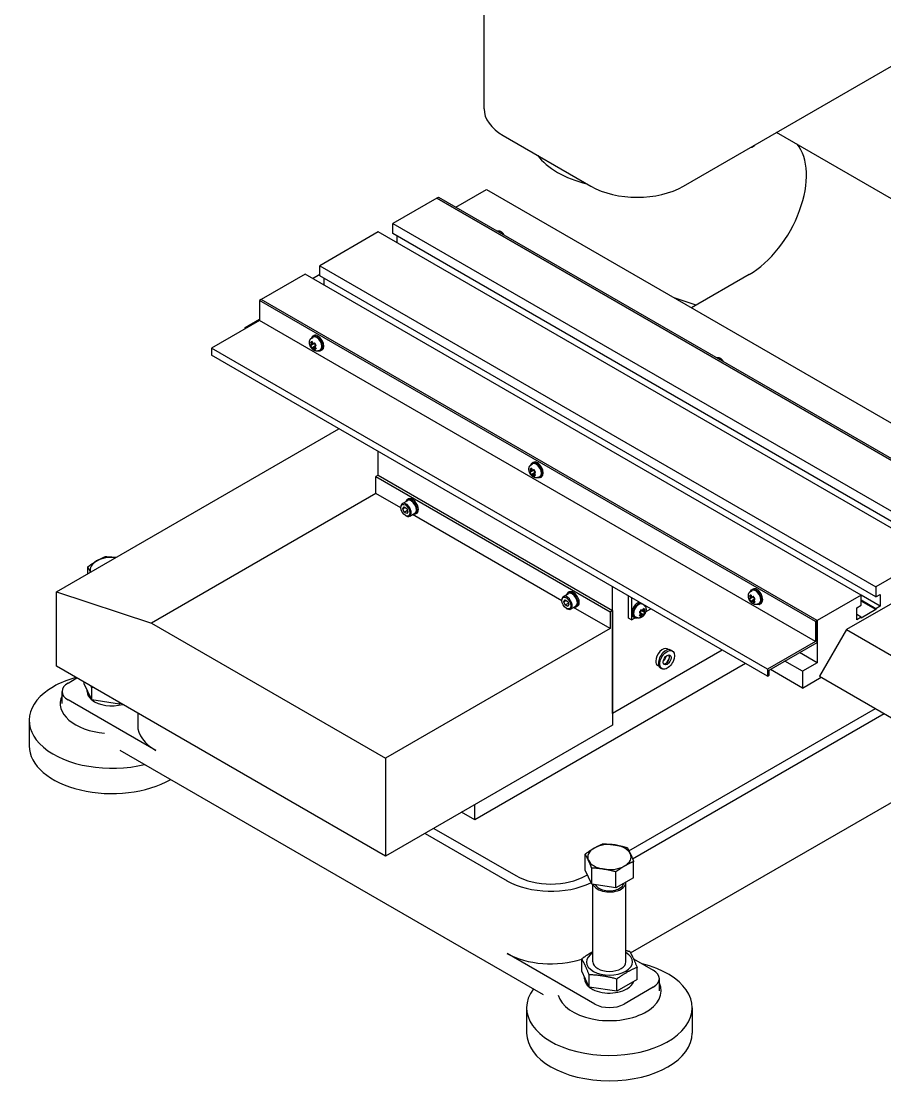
# Model space of a CAD drawing. Header units: millimetres. Extents: x 946 to 5662, y 744 to 2656.
# Drawn here: x 2097 to 2514, y 1773 to 2285 of the extents above; entities that cross this region are included whole.
import ezdxf

# ---------------------------------------------------------------- set-up
doc = ezdxf.new("R2010")
doc.units = ezdxf.units.MM
doc.header["$LTSCALE"] = 0.3
for name, color, linetype in [('Bed', 5, 'Continuous'), ('Head', 6, 'Continuous'), ('Suddle', 22, 'Continuous'), ('Table', 163, 'Continuous')]:
    doc.layers.add(name, color=color, linetype=linetype)

msp = doc.modelspace()

# ---------------------------------------------------------------- linework, layer by layer
at = {"layer": 'Bed'}
for p, q in [((2574.07, 2166.2), (2461.98, 2230.92)), ((2450.58, 2224.09), (2450.87, 2224.25)), ((2448.72, 2162.22), (2420.92, 2146.17)), ((2129.09, 2017.65), (2129.09, 2020.97)), ((2446.98, 1974.2), (2316.16, 1898.67)), ((2119.59, 1964.81), (2123.83, 1967.26)), ((2127.41, 1964.43), (2127.41, 1965.19)), ((2131, 1956.7), (2127.41, 1964.43)), ((2128.8, 1960.73), (2128.8, 1961.45)), ((2131, 1956.7), (2131, 1962.63)), ((2116.66, 1954.89), (2116.66, 1960.73)), ((2162.01, 1932.15), (2119.59, 1956.64)), ((2144.39, 1954.63), (2131, 1956.7)), ((2144.39, 1954.63), (2144.39, 1955.39)), ((2145.04, 1955.01), (2144.39, 1954.63)), ((2390.66, 1883.71), (2509.79, 1952.49)), ((2100.8, 1946.73), (2100.8, 1934.48)), ((2153.23, 1950.29), (2153.23, 1944.4)), ((2392.42, 1879.83), (2514.03, 1950.04)), ((2144.58, 1932.42), (2349.15, 1814.31)), ((2391.45, 1834.36), (2552.92, 1927.59)), ((2316.16, 1898.67), (2316.16, 1906.02)), ((2316.16, 1898.67), (2309.8, 1902.35)), ((2292.12, 1892.14), (2331.72, 1869.28)), ((2296.36, 1894.59), (2335.96, 1871.73)), ((2369.5, 1874.36), (2369.5, 1882.17)), ((2372.64, 1867.59), (2369.5, 1874.36)), ((2372.64, 1867.59), (2372.64, 1875.4)), ((2392.93, 1870.73), (2392.93, 1878.54)), ((2369.9, 1871.73), (2370.55, 1872.1)), ((2384.35, 1865.78), (2384.35, 1873.59)), ((2392.93, 1870.73), (2384.35, 1865.78)), ((2384.35, 1865.78), (2372.64, 1867.59)), ((2373.22, 1830.09), (2373.22, 1867.51)), ((2389.22, 1830.09), (2389.22, 1868.46)), ((2374.14, 1809.67), (2331.72, 1834.17)), ((2367.83, 1825.63), (2367.83, 1831.55)), ((2392.89, 1831.51), (2402.43, 1826)), ((2371.42, 1817.9), (2367.83, 1825.63)), ((2371.42, 1817.9), (2371.42, 1823.83)), ((2394.6, 1821.48), (2394.6, 1827.42)), ((2369.22, 1821.92), (2369.22, 1822.64)), ((2384.8, 1815.83), (2384.8, 1821.77)), ((2394.6, 1821.48), (2384.8, 1815.83)), ((2405.36, 1816.09), (2405.36, 1821.92)), ((2384.8, 1815.83), (2371.42, 1817.9)), ((2402.43, 1817.84), (2388.29, 1809.67)), ((2341.22, 1807.92), (2341.22, 1795.68)), ((2421.22, 1807.92), (2421.22, 1795.68))]:
    msp.add_line(p, q, dxfattribs=at)
for centre, major_axis, start_param, end_param in [((2448.72, 2194.24), (19.6, 33.96), 3.926991, 6.079135), ((2448.39, 2225.35), (3.1, 0), 5.054218, 5.497787), ((2448.39, 2225.68), (3.5, 0), 5.080732, 5.914842), ((2140.8, 2019.51), (10.5, 0), 2.356194, 3.318745), ((2140.8, 2019.51), (10.5, 0), 1.393644, 2.356194), ((2140.8, 1946.73), (40, 0), 2.021384, 2.356194), ((2140.8, 1946.73), (40, 0), 2.356194, 5.11726), ((2126.66, 1960.73), (10, 0), 2.356194, 3.926991), ((2140.8, 1954.89), (25, 0), 2.878866, 4.570492), ((2140.8, 1960.73), (12, 0), 3.141593, 3.75449), ((2140.8, 1960.73), (12, 0), 3.762293, 5.15795), ((2183.23, 1944.4), (30, 0), 3.141593, 3.926991), ((2140.8, 1934.48), (40, 0), 3.141593, 5.501377), ((2381.22, 1880.71), (10.5, 0), 2.356194, 3.403392), ((2381.22, 1880.71), (10.5, 0), 1.308997, 2.356194), ((2381.22, 1880.71), (10.5, 0), 0.261799, 1.308997), ((2381.22, 1880.71), (10.5, 0), 5.497787, 6.544985), ((2381.22, 1880.71), (10.5, 0), 3.403392, 4.45059), ((2381.22, 1880.71), (10.5, 0), 4.45059, 5.497787), ((2352.93, 1881.53), (30, 0), 3.926991, 5.41478), ((2352.93, 1881.53), (24, 0), 3.926991, 5.497787), ((2381.22, 1868.46), (8, 0), 3.356363, 5.497787), ((2381.22, 1868.46), (7, 0), 3.431648, 5.497787), ((2381.22, 1868.46), (7, 0), 5.497787, 6.164733), ((2381.22, 1868.46), (8, 0), 5.497787, 6.310543), ((2352.93, 1846.42), (30, 0), 3.926991, 5.232143), ((2381.25, 1830.07), (11.11, 0), 2.379159, 7.054358), ((2381.22, 1807.92), (40, 0), 2.736722, 7.448785), ((2381.22, 1830.09), (8, 0), 3.141593, 6.283185), ((2395.36, 1821.92), (10, 0), 5.497787, 7.068583), ((2381.22, 1816.09), (25, 0), 3.28349, 6.545912), ((2381.22, 1821.92), (12, 0), 3.141593, 3.75449), ((2381.22, 1821.92), (12, 0), 5.497787, 6.083473), ((2381.22, 1821.92), (12, 0), 3.762293, 5.497787), ((2381.22, 1813.76), (10, 0), 3.926991, 5.497787), ((2381.22, 1795.68), (40, 0), 3.141593, 6.283185)]:
    msp.add_ellipse(centre, major_axis=major_axis, ratio=0.57735, start_param=start_param, end_param=end_param, dxfattribs=at)
for points, weights in [([(2129.09, 2020.97), (2131.38, 2022.65), (2133.37, 2023.8)], [1.0525599143, 1.0648829546, 1]), ([(2133.37, 2023.8), (2135.36, 2024.95), (2137.66, 2025.92)], [1, 1.0648829546, 1.0525599143]), ([(2137.66, 2025.92), (2140.34, 2025.81), (2142.67, 2025.49)], [1.0525599143, 1.06306452011, 1.01746758293]), ([(2130.43, 2018.43), (2129.81, 2019.73), (2129.09, 2020.97)], [1.01746758293, 1.06306452011, 1.0525599143]), ([(2131, 1962.63), (2130.88, 1962.95), (2130.76, 1963.26)], [1.16010290455, 1.17091849222, 1.18041098539]), ([(2131.91, 1962.59), (2131.46, 1962.61), (2131, 1962.63)], [1.18096777141, 1.17134010387, 1.16039809651]), ([(2369.5, 1882.17), (2371.8, 1883.85), (2373.79, 1885)], [1.0525599143, 1.0648829546, 1]), ([(2373.79, 1885), (2375.78, 1886.14), (2378.08, 1887.12)], [1, 1.0648829546, 1.0525599143]), ([(2378.08, 1887.12), (2381.22, 1886.99), (2383.93, 1886.56)], [1.0525599143, 1.0648829546, 1]), ([(2383.93, 1886.56), (2386.65, 1886.14), (2389.79, 1885.3)], [1, 1.0648829546, 1.0525599143]), ([(2389.79, 1885.3), (2390.63, 1883.85), (2391.36, 1882.28)], [1.0525599143, 1.0648829546, 1]), ([(2371.07, 1879.14), (2370.34, 1880.71), (2369.5, 1882.17)], [1, 1.0648829546, 1.0525599143]), ([(2391.36, 1882.28), (2392.09, 1880.71), (2392.93, 1878.54)], [1, 1.0648829546, 1.0525599143]), ([(2372.64, 1875.4), (2371.8, 1877.57), (2371.07, 1879.14)], [1.0525599143, 1.0648829546, 1]), ([(2378.5, 1874.85), (2375.78, 1875.27), (2372.64, 1875.4)], [1, 1.0648829546, 1.0525599143]), ([(2384.35, 1873.59), (2381.22, 1874.43), (2378.5, 1874.85)], [1.0525599143, 1.0648829546, 1]), ([(2388.64, 1876.42), (2386.65, 1875.27), (2384.35, 1873.59)], [1, 1.0648829546, 1.0525599143]), ([(2392.93, 1878.54), (2390.63, 1877.57), (2388.64, 1876.42)], [1.0525599143, 1.0648829546, 1]), ([(2367.83, 1831.55), (2370.71, 1833.66), (2373.22, 1835.06)], [1.15811434839, 1.25651181896, 1.24602491668]), ([(2389.22, 1835.6), (2390.09, 1835.39), (2391.01, 1835.14)], [1.19828566222, 1.18187508335, 1.16010290455]), ([(2391.01, 1835.14), (2392.81, 1832.04), (2394.6, 1827.42)], [1.16039809651, 1.341650574, 1.1622566852]), ([(2371.42, 1823.83), (2369.63, 1828.44), (2367.83, 1831.55)], [1.16010290455, 1.33784304892, 1.15825961172]), ([(2384.8, 1821.77), (2378.12, 1823.56), (2371.42, 1823.83)], [1.1622566852, 1.341650574, 1.16039809651]), ([(2394.6, 1827.42), (2389.7, 1825.36), (2384.8, 1821.77)], [1.16240664476, 1.34357074923, 1.16240664476])]:
    msp.add_rational_spline(points, weights, degree=2, dxfattribs=at)
at = {"layer": 'Head'}
for p, q in [((2320.62, 2242.34), (2320.62, 2389.31)), ((2416.99, 2204.94), (2556.29, 2285.36)), ((2329.88, 2229.43), (2372.31, 2204.94))]:
    msp.add_line(p, q, dxfattribs=at)
for centre, major_axis, start_param, end_param in [((2352.22, 2242.34), (31.6, 0), 3.141593, 3.926991), ((2387.58, 2229.76), (44.5, 0), 3.539454, 3.926991), ((2387.58, 2229.76), (44.5, 0), 3.926991, 4.314528), ((2394.65, 2217.84), (31.6, 0), 3.926991, 5.497787)]:
    msp.add_ellipse(centre, major_axis=major_axis, ratio=0.57735, start_param=start_param, end_param=end_param, dxfattribs=at)
at = {"layer": 'Suddle'}
for p, q in [((2423.21, 2147.5), (2412.58, 2150.99)), ((2113.93, 2008.9), (2250.4, 2087.69)), ((2269.49, 2065.24), (2269.49, 2076.67)), ((2269.49, 2065.24), (2268.36, 2064.58)), ((2268.36, 2056.42), (2268.36, 2064.58)), ((2268.36, 2064.58), (2381.5, 1999.26)), ((2269.49, 2065.24), (2382.63, 1999.92)), ((2268.36, 2056.42), (2159.89, 1993.79)), ((2280.46, 2049.44), (2268.36, 2056.42)), ((2284.04, 2053.76), (2283.47, 2053.43)), ((2280.45, 2049.6), (2280.45, 2049.93)), ((2281.18, 2051.53), (2283.72, 2053)), ((2281.42, 2049.04), (2282.03, 2049.91)), ((2281.42, 2049.04), (2282.48, 2049.66)), ((2282.03, 2047.46), (2281.42, 2049.04)), ((2282.03, 2049.91), (2283.26, 2049.21)), ((2282.03, 2047.46), (2283.59, 2048.36)), ((2283.26, 2049.21), (2283.87, 2047.63)), ((2283.26, 2046.76), (2282.03, 2047.46)), ((2282.64, 2045.8), (2282.93, 2045.64)), ((2283.87, 2047.63), (2283.26, 2046.76)), ((2284.68, 2045.47), (2287.22, 2046.94)), ((2358.24, 2004.53), (2286, 2046.23)), ((2288.04, 2046.83), (2287.47, 2046.5)), ((2113.93, 1972.97), (2113.93, 2008.9)), ((2113.93, 2008.9), (2159.89, 1993.79)), ((2358.96, 2006.62), (2361.5, 2008.09)), ((2361.82, 2008.85), (2361.25, 2008.53)), ((2382.63, 1950.11), (2382.63, 2011.35)), ((2358.23, 2004.69), (2358.23, 2005.02)), ((2359.2, 2004.14), (2359.81, 2005.01)), ((2359.2, 2004.14), (2360.26, 2004.75)), ((2359.81, 2002.56), (2359.2, 2004.14)), ((2359.81, 2005.01), (2361.04, 2004.3)), ((2359.81, 2002.56), (2361.37, 2003.45)), ((2361.04, 2001.85), (2359.81, 2002.56)), ((2361.04, 2004.3), (2361.65, 2002.72)), ((2361.65, 2002.72), (2361.04, 2001.85)), ((2390.41, 1996.24), (2390.41, 2006.86)), ((2391.96, 2005.96), (2391.96, 1998.61)), ((2397.8, 2002.55), (2397.11, 2002.95)), ((2360.43, 2000.9), (2360.71, 2000.73)), ((2362.46, 2000.56), (2365, 2002.03)), ((2381.5, 1991.1), (2363.78, 2001.33)), ((2365.82, 2001.92), (2365.25, 2001.6)), ((2382.63, 1999.92), (2381.5, 1999.26)), ((2381.5, 1999.26), (2381.5, 1991.1)), ((2382.63, 1999.92), (2382.63, 1944.4)), ((2391.96, 1998.61), (2391.96, 1995.35)), ((2396.05, 1998.65), (2395.71, 1998.88)), ((2396.8, 1997.52), (2396.07, 1998.03)), ((2397.12, 1997.8), (2396.11, 1998.51)), ((2396.8, 1999.96), (2396.43, 2000.13)), ((2397.4, 1997.86), (2396.43, 1998.54)), ((2398.07, 1999.45), (2396.95, 1999.97)), ((2398.16, 1999.18), (2397.09, 1999.68)), ((2398.16, 1999.86), (2397.35, 2000.24)), ((2398.72, 1999.25), (2401.16, 2000.65)), ((2159.89, 1993.79), (2273.03, 1928.47)), ((2391.96, 1995.35), (2390.41, 1996.24)), ((2391.96, 1995.35), (2393.66, 1996.33)), ((2392.79, 1996.78), (2393.36, 1996.45)), ((2394.3, 1996.49), (2393.61, 1996.89)), ((2381.5, 1991.1), (2273.03, 1928.47)), ((2435.66, 1980.73), (2382.63, 1950.11)), ((2409.74, 1980.96), (2409.16, 1981.29)), ((2411.62, 1980.33), (2410.91, 1980.74)), ((2273.03, 1881.12), (2113.93, 1972.97)), ((2405.14, 1972.99), (2404.56, 1973.33)), ((2406.62, 1971.67), (2405.91, 1972.08)), ((2382.63, 1944.4), (2273.03, 1881.12)), ((2273.03, 1928.47), (2273.03, 1881.12))]:
    msp.add_line(p, q, dxfattribs=at)
for centre, major_axis, ratio, start_param, end_param in [((2285.47, 2049.97), (-2, 3.46), 0.57735, 3.926991, 6.788546), ((2285.47, 2049.97), (-1.75, 3.03), 0.57735, 3.141593, 6.283185), ((2286.04, 2050.3), (-2, 3.46), 0.57735, 3.926991, 6.283185), ((2282.93, 2048.5), (-1.75, 3.03), 0.57735, 2.356194, 7.068583), ((2282.64, 2048.34), (-1.55, 2.68), 0.57735, 0.785398, 7.068583), ((2286.04, 2050.3), (-2, 3.46), 0.57735, 3.141593, 3.926991), ((2285.47, 2049.97), (-2, 3.46), 0.57735, 2.636232, 3.926991), ((2363.25, 2005.06), (-2, 3.46), 0.57735, 3.926991, 6.788546), ((2363.25, 2005.06), (-1.75, 3.03), 0.57735, 3.141593, 6.283185), ((2363.82, 2005.39), (-2, 3.46), 0.57735, 3.926991, 6.283185), ((2360.71, 2003.59), (-1.75, 3.03), 0.57735, 2.356194, 7.068583), ((2360.43, 2003.43), (-1.55, 2.68), 0.57735, 0.785398, 7.068583), ((2363.25, 2005.06), (-2, 3.46), 0.57735, 2.636232, 3.926991), ((2363.82, 2005.39), (-2, 3.46), 0.57735, 3.141593, 3.926991), ((2394.79, 2000.24), (2, 3.46), 0.57735, 0.486695, 2.356194), ((2395.36, 1999.92), (2, 3.46), 0.57735, 0.486695, 2.356194), ((2395.36, 1999.92), (1.75, 3.03), 0.57735, 0, 3.141593), ((2395.36, 1999.92), (2, 3.46), 0.57735, 5.762427, 5.79649), ((2394.79, 2000.24), (2, 3.46), 0.57735, 2.356194, 3.141593), ((2395.36, 1999.92), (2, 3.46), 0.57735, 2.356194, 3.662351), ((2397.03, 1998.95), (1.02, 1.78), 0.57735, 1.200395, 1.941198), ((2390.76, 2002.42), (-7.47, 5.02), 0.029449, 2.313871, 2.377072), ((2390.76, 2002.57), (4.32, 7.9), 0.772673, 4.480484, 4.543685), ((2397.03, 1998.95), (1.02, 1.78), 0.57735, 2.771191, 3.511994), ((2395.75, 1999.69), (0.573, 0.992), 0.57735, 4.018364, 5.406414), ((2390.53, 2002.27), (-5.84, 6.83), 0.287981, 3.879616, 3.929379), ((2390.53, 2002.5), (-0.79, 8.96), 0.682912, 4.121231, 4.170994), ((2390.89, 2002.65), (-8.08, 3.96), 0.029449, 3.906113, 3.969315), ((2390.89, 2002.49), (4.72, 7.66), 0.855892, 4.523268, 4.586469), ((2390.9, 2002.92), (-8.84, 1.65), 0.287981, 2.353806, 2.40357), ((2390.9, 2002.29), (8.61, 2.58), 0.791623, 5.209086, 5.25885), ((2390.7, 2002.81), (8.15, 3.8), 0.682912, 5.253784, 5.303547), ((2390.7, 2002.17), (-8.47, 3.02), 0.396692, 2.560709, 2.610473), ((2390.76, 2002.58), (4.68, 7.69), 0.772673, 4.881093, 4.944294), ((2390.76, 2002.42), (-7.56, 4.89), 0.053769, 2.677503, 2.740705), ((2397.03, 1998.95), (1.02, 1.78), 0.57735, 5.912784, 6.653587), ((2397.03, 1998.95), (1.02, 1.78), 0.57735, 4.341987, 5.082791), ((2391.08, 2002.59), (-2.07, 8.75), 0.791623, 4.165928, 4.215692), ((2391.08, 2002.82), (-6.85, 5.82), 0.396692, 3.672713, 3.722476), ((2390.89, 2002.5), (4.27, 7.92), 0.855892, 4.838309, 4.90151), ((2390.89, 2002.65), (-8.01, 4.1), 0.053769, 3.542481, 3.605682), ((2406.86, 1977.31), (2.3, 3.98), 0.57735, 0, 2.356194), ((2408.41, 1976.41), (2.5, 4.33), 0.57735, 0, 2.356194), ((2409.12, 1976), (2.5, 4.33), 0.57735, 2.356194490192517, 8.639379797372102), ((2409.12, 1976), (1.33, 2.29), 0.57735, 2.356194490192512, 8.639379797372099), ((2406.86, 1977.31), (1.28, 2.21), 0.57735, 4.186383, 5.238395), ((2408.41, 1976.41), (1.28, 2.21), 0.57735, 3.34826, 6.076518), ((2408.41, 1976.41), (1.32, 2.29), 0.57735, 3.411698, 6.01308), ((2406.86, 1977.31), (2.3, 3.98), 0.57735, 2.356194, 3.141593), ((2408.41, 1976.41), (2.5, 4.33), 0.57735, 2.356194, 3.141593)]:
    msp.add_ellipse(centre, major_axis=major_axis, ratio=ratio, start_param=start_param, end_param=end_param, dxfattribs=at)
msp.add_open_spline([(2397.8, 2002.55), (2397.88, 2002.5), (2397.95, 2002.45), (2398.03, 2002.4), (2398.1, 2002.34), (2398.16, 2002.28), (2398.23, 2002.22), (2398.29, 2002.15), (2398.35, 2002.09), (2398.41, 2002.01), (2398.46, 2001.94), (2398.52, 2001.86), (2398.56, 2001.78), (2398.61, 2001.7), (2398.65, 2001.62), (2398.69, 2001.54), (2398.72, 2001.45), (2398.76, 2001.35), (2398.79, 2001.25), (2398.82, 2001.14), (2398.84, 2001.04), (2398.86, 2000.94), (2398.88, 2000.83), (2398.89, 2000.73), (2398.9, 2000.63), (2398.9, 2000.51), (2398.91, 2000.39), (2398.9, 2000.28), (2398.9, 2000.16), (2398.89, 2000.04), (2398.87, 1999.93), (2398.85, 1999.82), (2398.83, 1999.7), (2398.81, 1999.59), (2398.78, 1999.47), (2398.75, 1999.34), (2398.71, 1999.22), (2398.67, 1999.1), (2398.63, 1998.99), (2398.59, 1998.87), (2398.54, 1998.75), (2398.48, 1998.64), (2398.43, 1998.52), (2398.37, 1998.41), (2398.31, 1998.3), (2398.25, 1998.19), (2398.19, 1998.08), (2398.12, 1997.98), (2398.05, 1997.88), (2397.98, 1997.77), (2397.9, 1997.67), (2397.82, 1997.58), (2397.74, 1997.48), (2397.66, 1997.39), (2397.58, 1997.3), (2397.49, 1997.21), (2397.4, 1997.12), (2397.31, 1997.04), (2397.21, 1996.96), (2397.12, 1996.88), (2397.02, 1996.8), (2396.92, 1996.73), (2396.81, 1996.66), (2396.71, 1996.6), (2396.6, 1996.54), (2396.49, 1996.48), (2396.37, 1996.43), (2396.25, 1996.38), (2396.13, 1996.34), (2396.01, 1996.3), (2395.91, 1996.28), (2395.8, 1996.25), (2395.7, 1996.24), (2395.59, 1996.22), (2395.48, 1996.21), (2395.36, 1996.21), (2395.25, 1996.21), (2395.14, 1996.22), (2395.02, 1996.24), (2394.93, 1996.25), (2394.84, 1996.27), (2394.74, 1996.3), (2394.65, 1996.33), (2394.56, 1996.36), (2394.47, 1996.4), (2394.39, 1996.44), (2394.3, 1996.49)], degree=1, knots=[5.497787, 5.497787, 5.523712, 5.549636, 5.575561, 5.601485, 5.627409, 5.653334, 5.679258, 5.705183, 5.733376, 5.76157, 5.789763, 5.817957, 5.846151, 5.874344, 5.902538, 5.930731, 5.96587, 6.001009, 6.036148, 6.071288, 6.106427, 6.141566, 6.176705, 6.211844, 6.251691, 6.291538, 6.331385, 6.371232, 6.411079, 6.450926, 6.490773, 6.53062, 6.570467, 6.613481, 6.656494, 6.699508, 6.742522, 6.785536, 6.82855, 6.871563, 6.914577, 6.957591, 7.000022, 7.042454, 7.084885, 7.127317, 7.169748, 7.212179, 7.254611, 7.297042, 7.339474, 7.382146, 7.424818, 7.46749, 7.510162, 7.552835, 7.595507, 7.638179, 7.680851, 7.723523, 7.766137, 7.808751, 7.851365, 7.893979, 7.936593, 7.979207, 8.021821, 8.064435, 8.107049, 8.141649, 8.176249, 8.210849, 8.245449, 8.280049, 8.314649, 8.349249, 8.383849, 8.418449, 8.446065, 8.473682, 8.501298, 8.528914, 8.556531, 8.584147, 8.611763, 8.63938, 8.63938], dxfattribs=at)
for points, weights in [([(2396.43, 1998.54), (2396.17, 1998.63), (2395.98, 1998.69)], [1.14183992072, 1.11251768793, 1.0662002695]), ([(2396, 1997.89), (2396.19, 1997.54), (2396.44, 1997.08)], [1.09300907987, 1.11590575455, 1.11769305857]), ([(2397.61, 1997.76), (2396.9, 1998.23), (2396.43, 1998.54)], [1.11769305857, 1.11510954333, 1.06841974369]), ([(2396.73, 1999.99), (2396.88, 1999.86), (2397.09, 1999.68)], [1.0662002695, 1.11251768793, 1.14183992072]), ([(2397.09, 1999.68), (2397.59, 1999.43), (2398.36, 1999.04)], [1.06841974369, 1.11510954333, 1.11769305857]), ([(2398.36, 2000.39), (2397.83, 2000.39), (2397.43, 2000.38)], [1.11769305857, 1.11590575455, 1.09300907986])]:
    msp.add_rational_spline(points, weights, degree=2, dxfattribs=at)
at = {"layer": 'Table'}
for p, q in [((2306.97, 2194.82), (2321.82, 2203.39)), ((2321.82, 2203.39), (2590.52, 2048.25)), ((2297.78, 2199.14), (2276.56, 2186.9)), ((2297.78, 2199.14), (2298.63, 2199.63)), ((2566.48, 2044.01), (2297.78, 2199.14)), ((2297.78, 2199.14), (2566.48, 2044.01)), ((2298.63, 2199.63), (2567.33, 2044.5)), ((2276.56, 2182), (2276.56, 2186.9)), ((2276.56, 2186.9), (2545.26, 2031.76)), ((2269.49, 2182.81), (2241.21, 2166.48)), ((2538.19, 2027.68), (2269.49, 2182.81)), ((2545.26, 2026.86), (2276.56, 2182)), ((2278.68, 2177.51), (2278.68, 2180.77)), ((2241.21, 2161.58), (2241.21, 2166.48)), ((2241.21, 2166.48), (2509.91, 2011.35)), ((2234.14, 2162.4), (2212.92, 2150.15)), ((2502.84, 2007.27), (2234.14, 2162.4)), ((2237.67, 2160.36), (2241.21, 2162.4)), ((2509.91, 2006.45), (2241.21, 2161.58)), ((2243.33, 2157.09), (2243.33, 2160.36)), ((2212.92, 2150.15), (2212.08, 2149.66)), ((2212.08, 2149.66), (2212.08, 2140.03)), ((2480.78, 1994.53), (2212.08, 2149.66)), ((2481.62, 1995.02), (2212.92, 2150.15)), ((2481.62, 1995.02), (2212.92, 2150.15)), ((2205.15, 2136.68), (2212.08, 2140.68)), ((2212.08, 2140.03), (2188.88, 2126.64)), ((2205.15, 2136.03), (2205.15, 2136.68)), ((2480.78, 1984.89), (2212.08, 2140.03)), ((2237.35, 2131.56), (2238.04, 2131.96)), ((2237.79, 2132.39), (2238.36, 2132.71)), ((2457.58, 1971.5), (2188.88, 2126.64)), ((2188.88, 2126.64), (2188.88, 2123.21)), ((2237, 2128.87), (2237.8, 2129.25)), ((2237, 2128.18), (2238.06, 2128.69)), ((2237.08, 2128.45), (2238.2, 2128.98)), ((2237.75, 2126.87), (2238.72, 2127.54)), ((2238.03, 2126.81), (2239.04, 2127.51)), ((2238.35, 2128.96), (2238.72, 2129.14)), ((2238.35, 2126.53), (2239.08, 2127.04)), ((2239.11, 2127.65), (2239.44, 2127.89)), ((2240.85, 2125.49), (2241.54, 2125.89)), ((2241.79, 2125.46), (2242.36, 2125.79)), ((2457.58, 1968.07), (2188.88, 2123.21)), ((2343.42, 2070.32), (2344.11, 2070.72)), ((2343.86, 2071.15), (2344.43, 2071.48)), ((2343.06, 2067.63), (2343.87, 2068.01)), ((2343.06, 2066.95), (2344.13, 2067.45)), ((2343.14, 2067.21), (2344.26, 2067.74)), ((2343.82, 2065.63), (2344.79, 2066.31)), ((2344.09, 2065.57), (2345.11, 2066.28)), ((2344.41, 2067.73), (2344.79, 2067.9)), ((2344.41, 2065.29), (2345.15, 2065.8)), ((2345.17, 2066.41), (2345.51, 2066.65)), ((2346.92, 2064.26), (2347.61, 2064.66)), ((2347.86, 2064.22), (2348.43, 2064.55)), ((2552.34, 2023.27), (2495.77, 1990.61)), ((2538.19, 2027.68), (2509.91, 2011.35)), ((2449.48, 2009.08), (2450.18, 2009.48)), ((2449.93, 2009.91), (2450.49, 2010.24)), ((2509.91, 2011.35), (2509.91, 2006.45)), ((2509.91, 2006.45), (2512.03, 2007.67)), ((2512.03, 2007.67), (2512.03, 2001.96)), ((2449.13, 2006.4), (2449.93, 2006.78)), ((2449.13, 2005.71), (2450.19, 2006.21)), ((2449.21, 2005.98), (2450.33, 2006.5)), ((2449.89, 2004.4), (2450.86, 2005.07)), ((2450.16, 2004.33), (2451.18, 2005.04)), ((2450.48, 2006.49), (2450.85, 2006.66)), ((2450.48, 2004.05), (2451.21, 2004.56)), ((2451.24, 2005.18), (2451.57, 2005.42)), ((2452.98, 2003.02), (2453.68, 2003.42)), ((2453.93, 2002.99), (2454.49, 2003.31)), ((2502.84, 2007.27), (2481.62, 1995.02)), ((2500.72, 2001.14), (2502.84, 2002.37)), ((2502.84, 2002.37), (2502.84, 2007.27)), ((2512.03, 2001.96), (2502.84, 2007.27)), ((2509.91, 2000.73), (2502.84, 2004.82)), ((2509.91, 2000.33), (2502.84, 2004.41)), ((2500.72, 1995.43), (2500.72, 2001.14)), ((2502.84, 1996.65), (2500.72, 1997.88)), ((2509.91, 2000.33), (2502.84, 1996.24)), ((2512.03, 2001.96), (2509.91, 2000.73)), ((2509.91, 2000.73), (2509.91, 2000.33)), ((2481.62, 1995.02), (2480.78, 1994.53)), ((2480.78, 1994.53), (2480.78, 1984.89)), ((2481.62, 1995.02), (2481.62, 1974.61)), ((2481.62, 1984.4), (2481.62, 1995.02)), ((2502.84, 1996.65), (2500.72, 1995.43)), ((2502.84, 1996.24), (2502.84, 1996.65)), ((2495.77, 1990.61), (2482.77, 1968.09)), ((2495.77, 1990.61), (2598.3, 1931.41)), ((2480.78, 1984.89), (2457.58, 1971.5)), ((2458.43, 1971.01), (2481.62, 1984.4)), ((2481.62, 1974.61), (2473.14, 1979.51)), ((2474.55, 1970.52), (2466.07, 1975.42)), ((2481.62, 1974.61), (2474.55, 1970.52)), ((2457.58, 1971.5), (2457.58, 1968.07)), ((2457.58, 1968.07), (2458.43, 1968.56)), ((2458.43, 1968.56), (2458.43, 1971.01)), ((2474.55, 1962.36), (2459, 1971.34)), ((2474.55, 1970.52), (2474.55, 1962.36)), ((2474.55, 1962.36), (2483.63, 1967.6)), ((2482.77, 1968.09), (2585.3, 1908.9))]:
    msp.add_line(p, q, dxfattribs=at)
for centre, major_axis, ratio, start_param, end_param in [((2239.79, 2128.92), (-2, 3.46), 0.57735, 2.620834, 6.803944), ((2239.79, 2128.92), (-1.75, 3.03), 0.57735, 3.141593, 6.283185), ((2240.36, 2129.25), (-2, 3.46), 0.57735, 3.141593, 6.283185), ((2238.12, 2127.96), (-1.02, 1.78), 0.57735, 5.912784, 6.653587), ((2244.26, 2131.5), (-4.27, 7.92), 0.855892, 1.381675, 1.444877), ((2244.26, 2131.66), (8.01, 4.1), 0.053769, 2.677503, 2.740705), ((2238.12, 2127.96), (-1.02, 1.78), 0.57735, 1.200395, 1.941198), ((2244.07, 2131.6), (2.07, 8.75), 0.791623, 2.067494, 2.117257), ((2244.07, 2131.83), (6.85, 5.82), 0.396692, 2.560709, 2.610473), ((2244.39, 2131.58), (-4.68, 7.69), 0.772673, 1.338891, 1.402093), ((2244.39, 2131.42), (7.56, 4.89), 0.053769, 3.542481, 3.605682), ((2244.45, 2131.81), (-8.15, 3.8), 0.682912, 0.979638, 1.029402), ((2244.45, 2131.18), (8.47, 3.02), 0.396692, 3.672713, 3.722476), ((2244.25, 2131.93), (8.84, 1.65), 0.287981, 3.879616, 3.929379), ((2244.25, 2131.29), (-8.61, 2.58), 0.791623, 1.024336, 1.074099), ((2244.26, 2131.66), (8.08, 3.96), 0.029449, 2.313871, 2.377072), ((2244.26, 2131.5), (-4.72, 7.66), 0.855892, 1.696716, 1.759918), ((2239.41, 2128.7), (-0.572, 0.992), 0.57735, 0.876771, 2.264821), ((2238.12, 2127.96), (-1.02, 1.78), 0.57735, 4.341987, 5.082791), ((2238.12, 2127.96), (-1.02, 1.78), 0.57735, 2.771191, 3.511994), ((2244.62, 2131.28), (5.84, 6.83), 0.287981, 2.353806, 2.40357), ((2244.62, 2131.51), (0.79, 8.96), 0.682912, 2.112191, 2.161954), ((2244.4, 2131.42), (7.47, 5.02), 0.029449, 3.906113, 3.969315), ((2244.4, 2131.58), (-4.32, 7.9), 0.772673, 1.7395, 1.802702), ((2345.86, 2067.69), (-2, 3.46), 0.57735, 2.620834, 6.803944), ((2345.86, 2067.69), (-1.75, 3.03), 0.57735, 3.141593, 6.283185), ((2346.43, 2068.01), (-2, 3.46), 0.57735, 3.141593, 6.283185), ((2344.19, 2066.72), (-1.02, 1.78), 0.57735, 5.912784, 6.653587), ((2350.32, 2070.27), (-4.27, 7.92), 0.855892, 1.381675, 1.444877), ((2350.32, 2070.42), (8.01, 4.1), 0.053769, 2.677503, 2.740705), ((2344.19, 2066.72), (-1.02, 1.78), 0.57735, 1.200395, 1.941198), ((2350.14, 2070.36), (2.07, 8.75), 0.791623, 2.067494, 2.117257), ((2350.14, 2070.59), (6.85, 5.82), 0.396692, 2.560709, 2.610473), ((2350.46, 2070.35), (-4.68, 7.69), 0.772673, 1.338891, 1.402093), ((2350.46, 2070.18), (7.56, 4.89), 0.053769, 3.542481, 3.605682), ((2350.51, 2070.58), (-8.15, 3.8), 0.682912, 0.979638, 1.029402), ((2350.51, 2069.94), (8.47, 3.02), 0.396692, 3.672713, 3.722476), ((2350.31, 2070.69), (8.84, 1.65), 0.287981, 3.879616, 3.929379), ((2350.31, 2070.06), (-8.61, 2.58), 0.791623, 1.024336, 1.074099), ((2350.33, 2070.42), (8.08, 3.96), 0.029449, 2.313871, 2.377072), ((2350.33, 2070.26), (-4.72, 7.66), 0.855892, 1.696716, 1.759918), ((2345.47, 2067.46), (-0.572, 0.992), 0.57735, 0.876771, 2.264821), ((2344.19, 2066.72), (-1.02, 1.78), 0.57735, 4.341987, 5.082791), ((2344.19, 2066.72), (-1.02, 1.78), 0.57735, 2.771191, 3.511994), ((2350.69, 2070.04), (5.84, 6.83), 0.287981, 2.353806, 2.40357), ((2350.69, 2070.27), (0.79, 8.96), 0.682912, 2.112191, 2.161954), ((2350.46, 2070.19), (7.47, 5.02), 0.029449, 3.906113, 3.969315), ((2350.46, 2070.34), (-4.32, 7.9), 0.772673, 1.7395, 1.802702), ((2451.93, 2006.45), (-2, 3.46), 0.57735, 2.620834, 6.803944), ((2451.93, 2006.45), (-1.75, 3.03), 0.57735, 3.141593, 6.283185), ((2452.49, 2006.78), (-2, 3.46), 0.57735, 3.141593, 6.283185), ((2450.25, 2005.48), (-1.02, 1.78), 0.57735, 5.912784, 6.653587), ((2456.39, 2009.03), (-4.27, 7.92), 0.855892, 1.381675, 1.444877), ((2456.39, 2009.18), (8.01, 4.1), 0.053769, 2.677503, 2.740705), ((2450.25, 2005.48), (-1.02, 1.78), 0.57735, 1.200395, 1.941198), ((2456.2, 2009.12), (2.07, 8.75), 0.791623, 2.067494, 2.117257), ((2456.2, 2009.35), (6.85, 5.82), 0.396692, 2.560709, 2.610473), ((2456.53, 2009.11), (-4.68, 7.69), 0.772673, 1.338891, 1.402093), ((2456.53, 2008.95), (7.56, 4.89), 0.053769, 3.542481, 3.605682), ((2456.58, 2009.34), (-8.15, 3.8), 0.682912, 0.979638, 1.029402), ((2456.58, 2008.7), (8.47, 3.02), 0.396692, 3.672713, 3.722476), ((2456.38, 2009.45), (8.84, 1.65), 0.287981, 3.879616, 3.929379), ((2456.38, 2008.82), (-8.61, 2.58), 0.791623, 1.024336, 1.074099), ((2456.39, 2009.19), (8.08, 3.96), 0.029449, 2.313871, 2.377072), ((2456.39, 2009.03), (-4.72, 7.66), 0.855892, 1.696716, 1.759918), ((2451.54, 2006.23), (-0.572, 0.992), 0.57735, 0.876771, 2.264821), ((2450.25, 2005.48), (-1.02, 1.78), 0.57735, 4.341987, 5.082791), ((2450.25, 2005.48), (-1.02, 1.78), 0.57735, 2.771191, 3.511994), ((2456.75, 2008.8), (5.84, 6.83), 0.287981, 2.353806, 2.40357), ((2456.75, 2009.04), (0.79, 8.96), 0.682912, 2.112191, 2.161954), ((2456.53, 2008.95), (7.47, 5.02), 0.029449, 3.906113, 3.969315), ((2456.53, 2009.1), (-4.32, 7.9), 0.772673, 1.7395, 1.802702)]:
    msp.add_ellipse(centre, major_axis=major_axis, ratio=ratio, start_param=start_param, end_param=end_param, dxfattribs=at)
for points, knots in [([(2330.34, 2181.32), (2330.3, 2181.38), (2330.24, 2181.49), (2330.17, 2181.59), (2330.09, 2181.69), (2330.02, 2181.79), (2329.94, 2181.89), (2329.86, 2181.98), (2329.78, 2182.08), (2329.69, 2182.17), (2329.61, 2182.26), (2329.52, 2182.34), (2329.43, 2182.43), (2329.33, 2182.51), (2329.23, 2182.59), (2329.14, 2182.66), (2329.03, 2182.73), (2328.93, 2182.8), (2328.82, 2182.87), (2328.72, 2182.93), (2328.6, 2182.98), (2328.49, 2183.03), (2328.37, 2183.08), (2328.25, 2183.13), (2328.13, 2183.16), (2328.02, 2183.19), (2327.92, 2183.21), (2327.81, 2183.23), (2327.7, 2183.24), (2327.59, 2183.25), (2327.48, 2183.26), (2327.37, 2183.25), (2327.25, 2183.24), (2327.14, 2183.23), (2327.06, 2183.22)], [7.104297, 7.104297, 7.127317, 7.169748, 7.212179, 7.254611, 7.297042, 7.339474, 7.382146, 7.424818, 7.46749, 7.510162, 7.552835, 7.595507, 7.638179, 7.680851, 7.723523, 7.766137, 7.808751, 7.851365, 7.893979, 7.936593, 7.979207, 8.021821, 8.064435, 8.107049, 8.141649, 8.176249, 8.210849, 8.245449, 8.280049, 8.314649, 8.349249, 8.383849, 8.418449, 8.44176, 8.44176]), ([(2240.85, 2125.49), (2240.77, 2125.45), (2240.69, 2125.41), (2240.61, 2125.37), (2240.52, 2125.34), (2240.44, 2125.31), (2240.35, 2125.29), (2240.26, 2125.27), (2240.18, 2125.25), (2240.08, 2125.23), (2239.99, 2125.22), (2239.9, 2125.22), (2239.8, 2125.22), (2239.71, 2125.22), (2239.62, 2125.22), (2239.53, 2125.23), (2239.44, 2125.24), (2239.33, 2125.26), (2239.23, 2125.29), (2239.12, 2125.31), (2239.02, 2125.34), (2238.92, 2125.38), (2238.83, 2125.42), (2238.73, 2125.46), (2238.64, 2125.5), (2238.53, 2125.56), (2238.43, 2125.61), (2238.33, 2125.68), (2238.23, 2125.74), (2238.14, 2125.81), (2238.05, 2125.87), (2237.96, 2125.95), (2237.87, 2126.02), (2237.78, 2126.1), (2237.69, 2126.19), (2237.6, 2126.27), (2237.52, 2126.37), (2237.43, 2126.46), (2237.35, 2126.56), (2237.27, 2126.65), (2237.19, 2126.75), (2237.12, 2126.86), (2237.05, 2126.96), (2236.98, 2127.07), (2236.91, 2127.17), (2236.85, 2127.28), (2236.79, 2127.39), (2236.73, 2127.5), (2236.68, 2127.61), (2236.63, 2127.73), (2236.58, 2127.84), (2236.53, 2127.96), (2236.49, 2128.08), (2236.45, 2128.19), (2236.41, 2128.31), (2236.38, 2128.43), (2236.35, 2128.55), (2236.32, 2128.68), (2236.3, 2128.8), (2236.28, 2128.92), (2236.27, 2129.04), (2236.26, 2129.17), (2236.25, 2129.29), (2236.25, 2129.42), (2236.25, 2129.54), (2236.25, 2129.66), (2236.27, 2129.79), (2236.28, 2129.92), (2236.31, 2130.04), (2236.34, 2130.17), (2236.37, 2130.27), (2236.4, 2130.37), (2236.44, 2130.47), (2236.48, 2130.57), (2236.53, 2130.67), (2236.58, 2130.77), (2236.64, 2130.87), (2236.7, 2130.97), (2236.77, 2131.06), (2236.83, 2131.13), (2236.9, 2131.2), (2236.97, 2131.27), (2237.04, 2131.33), (2237.11, 2131.39), (2237.19, 2131.45), (2237.27, 2131.51), (2237.35, 2131.56)], [0.785398, 0.785398, 0.811323, 0.837247, 0.863172, 0.889096, 0.91502, 0.940945, 0.966869, 0.992794, 1.020987, 1.049181, 1.077374, 1.105568, 1.133762, 1.161955, 1.190149, 1.218342, 1.253481, 1.28862, 1.323759, 1.358899, 1.394038, 1.429177, 1.464316, 1.499455, 1.539302, 1.579149, 1.618996, 1.658843, 1.69869, 1.738537, 1.778384, 1.818231, 1.858078, 1.901092, 1.944105, 1.987119, 2.030133, 2.073147, 2.116161, 2.159174, 2.202188, 2.245202, 2.287634, 2.330065, 2.372496, 2.414928, 2.457359, 2.49979, 2.542222, 2.584653, 2.627085, 2.669757, 2.712429, 2.755101, 2.797773, 2.840446, 2.883118, 2.92579, 2.968462, 3.011134, 3.053748, 3.096362, 3.138976, 3.18159, 3.224204, 3.266818, 3.309432, 3.352046, 3.39466, 3.42926, 3.46386, 3.49846, 3.53306, 3.56766, 3.60226, 3.63686, 3.67146, 3.70606, 3.733676, 3.761293, 3.788909, 3.816525, 3.844142, 3.871758, 3.899374, 3.926991, 3.926991]), ([(2436.41, 2120.09), (2436.37, 2120.14), (2436.3, 2120.25), (2436.23, 2120.35), (2436.16, 2120.45), (2436.09, 2120.55), (2436.01, 2120.65), (2435.93, 2120.75), (2435.84, 2120.84), (2435.76, 2120.93), (2435.67, 2121.02), (2435.58, 2121.11), (2435.49, 2121.19), (2435.4, 2121.27), (2435.3, 2121.35), (2435.2, 2121.42), (2435.1, 2121.5), (2435, 2121.56), (2434.89, 2121.63), (2434.78, 2121.69), (2434.67, 2121.74), (2434.55, 2121.8), (2434.44, 2121.85), (2434.32, 2121.89), (2434.19, 2121.93), (2434.09, 2121.95), (2433.99, 2121.97), (2433.88, 2121.99), (2433.77, 2122.01), (2433.66, 2122.01), (2433.55, 2122.02), (2433.43, 2122.02), (2433.32, 2122.01), (2433.2, 2121.99), (2433.13, 2121.98)], [7.104297, 7.104297, 7.127317, 7.169748, 7.212179, 7.254611, 7.297042, 7.339474, 7.382146, 7.424818, 7.46749, 7.510162, 7.552835, 7.595507, 7.638179, 7.680851, 7.723523, 7.766137, 7.808751, 7.851365, 7.893979, 7.936593, 7.979207, 8.021821, 8.064435, 8.107049, 8.141649, 8.176249, 8.210849, 8.245449, 8.280049, 8.314649, 8.349249, 8.383849, 8.418449, 8.44176, 8.44176]), ([(2346.92, 2064.26), (2346.84, 2064.21), (2346.76, 2064.17), (2346.67, 2064.14), (2346.59, 2064.1), (2346.5, 2064.07), (2346.42, 2064.05), (2346.33, 2064.03), (2346.24, 2064.01), (2346.15, 2064), (2346.05, 2063.99), (2345.96, 2063.98), (2345.87, 2063.98), (2345.78, 2063.98), (2345.69, 2063.99), (2345.6, 2063.99), (2345.51, 2064.01), (2345.4, 2064.03), (2345.29, 2064.05), (2345.19, 2064.08), (2345.09, 2064.11), (2344.99, 2064.14), (2344.89, 2064.18), (2344.8, 2064.22), (2344.7, 2064.27), (2344.6, 2064.32), (2344.5, 2064.38), (2344.4, 2064.44), (2344.3, 2064.5), (2344.21, 2064.57), (2344.11, 2064.64), (2344.02, 2064.71), (2343.93, 2064.78), (2343.85, 2064.86), (2343.76, 2064.95), (2343.67, 2065.04), (2343.58, 2065.13), (2343.5, 2065.22), (2343.42, 2065.32), (2343.34, 2065.42), (2343.26, 2065.52), (2343.19, 2065.62), (2343.11, 2065.72), (2343.05, 2065.83), (2342.98, 2065.94), (2342.92, 2066.04), (2342.86, 2066.15), (2342.8, 2066.26), (2342.75, 2066.38), (2342.69, 2066.49), (2342.64, 2066.61), (2342.6, 2066.72), (2342.56, 2066.84), (2342.52, 2066.96), (2342.48, 2067.08), (2342.45, 2067.2), (2342.42, 2067.32), (2342.39, 2067.44), (2342.37, 2067.56), (2342.35, 2067.68), (2342.33, 2067.81), (2342.32, 2067.93), (2342.31, 2068.05), (2342.31, 2068.18), (2342.31, 2068.3), (2342.32, 2068.43), (2342.33, 2068.55), (2342.35, 2068.68), (2342.37, 2068.8), (2342.4, 2068.93), (2342.43, 2069.03), (2342.46, 2069.13), (2342.5, 2069.24), (2342.54, 2069.34), (2342.59, 2069.44), (2342.65, 2069.54), (2342.7, 2069.63), (2342.77, 2069.73), (2342.84, 2069.82), (2342.9, 2069.89), (2342.96, 2069.96), (2343.03, 2070.03), (2343.1, 2070.09), (2343.18, 2070.16), (2343.25, 2070.21), (2343.33, 2070.27), (2343.42, 2070.32)], [0.785398, 0.785398, 0.811323, 0.837247, 0.863172, 0.889096, 0.91502, 0.940945, 0.966869, 0.992794, 1.020987, 1.049181, 1.077374, 1.105568, 1.133762, 1.161955, 1.190149, 1.218342, 1.253481, 1.28862, 1.323759, 1.358899, 1.394038, 1.429177, 1.464316, 1.499455, 1.539302, 1.579149, 1.618996, 1.658843, 1.69869, 1.738537, 1.778384, 1.818231, 1.858078, 1.901092, 1.944105, 1.987119, 2.030133, 2.073147, 2.116161, 2.159174, 2.202188, 2.245202, 2.287634, 2.330065, 2.372496, 2.414928, 2.457359, 2.49979, 2.542222, 2.584653, 2.627085, 2.669757, 2.712429, 2.755101, 2.797773, 2.840446, 2.883118, 2.92579, 2.968462, 3.011134, 3.053748, 3.096362, 3.138976, 3.18159, 3.224204, 3.266818, 3.309432, 3.352046, 3.39466, 3.42926, 3.46386, 3.49846, 3.53306, 3.56766, 3.60226, 3.63686, 3.67146, 3.70606, 3.733676, 3.761293, 3.788909, 3.816525, 3.844142, 3.871758, 3.899374, 3.926991, 3.926991]), ([(2452.98, 2003.02), (2452.9, 2002.98), (2452.82, 2002.93), (2452.74, 2002.9), (2452.65, 2002.87), (2452.57, 2002.84), (2452.48, 2002.81), (2452.4, 2002.79), (2452.31, 2002.77), (2452.21, 2002.76), (2452.12, 2002.75), (2452.03, 2002.74), (2451.93, 2002.74), (2451.84, 2002.74), (2451.75, 2002.75), (2451.66, 2002.76), (2451.57, 2002.77), (2451.47, 2002.79), (2451.36, 2002.81), (2451.26, 2002.84), (2451.15, 2002.87), (2451.05, 2002.91), (2450.96, 2002.94), (2450.86, 2002.98), (2450.77, 2003.03), (2450.66, 2003.08), (2450.56, 2003.14), (2450.46, 2003.2), (2450.37, 2003.26), (2450.27, 2003.33), (2450.18, 2003.4), (2450.09, 2003.47), (2450, 2003.55), (2449.91, 2003.62), (2449.82, 2003.71), (2449.73, 2003.8), (2449.65, 2003.89), (2449.56, 2003.98), (2449.48, 2004.08), (2449.4, 2004.18), (2449.33, 2004.28), (2449.25, 2004.38), (2449.18, 2004.49), (2449.11, 2004.59), (2449.05, 2004.7), (2448.98, 2004.81), (2448.92, 2004.92), (2448.87, 2005.03), (2448.81, 2005.14), (2448.76, 2005.25), (2448.71, 2005.37), (2448.66, 2005.48), (2448.62, 2005.6), (2448.58, 2005.72), (2448.55, 2005.84), (2448.51, 2005.96), (2448.48, 2006.08), (2448.46, 2006.2), (2448.43, 2006.32), (2448.41, 2006.45), (2448.4, 2006.57), (2448.39, 2006.69), (2448.38, 2006.82), (2448.38, 2006.94), (2448.38, 2007.07), (2448.39, 2007.19), (2448.4, 2007.32), (2448.42, 2007.44), (2448.44, 2007.57), (2448.47, 2007.69), (2448.5, 2007.8), (2448.53, 2007.9), (2448.57, 2008), (2448.61, 2008.1), (2448.66, 2008.2), (2448.71, 2008.3), (2448.77, 2008.4), (2448.84, 2008.49), (2448.91, 2008.58), (2448.97, 2008.66), (2449.03, 2008.73), (2449.1, 2008.79), (2449.17, 2008.86), (2449.24, 2008.92), (2449.32, 2008.98), (2449.4, 2009.03), (2449.48, 2009.08)], [0.785398, 0.785398, 0.811323, 0.837247, 0.863172, 0.889096, 0.91502, 0.940945, 0.966869, 0.992794, 1.020987, 1.049181, 1.077374, 1.105568, 1.133762, 1.161955, 1.190149, 1.218342, 1.253481, 1.28862, 1.323759, 1.358899, 1.394038, 1.429177, 1.464316, 1.499455, 1.539302, 1.579149, 1.618996, 1.658843, 1.69869, 1.738537, 1.778384, 1.818231, 1.858078, 1.901092, 1.944105, 1.987119, 2.030133, 2.073147, 2.116161, 2.159174, 2.202188, 2.245202, 2.287634, 2.330065, 2.372496, 2.414928, 2.457359, 2.49979, 2.542222, 2.584653, 2.627085, 2.669757, 2.712429, 2.755101, 2.797773, 2.840446, 2.883118, 2.92579, 2.968462, 3.011134, 3.053748, 3.096362, 3.138976, 3.18159, 3.224204, 3.266818, 3.309432, 3.352046, 3.39466, 3.42926, 3.46386, 3.49846, 3.53306, 3.56766, 3.60226, 3.63686, 3.67146, 3.70606, 3.733676, 3.761293, 3.788909, 3.816525, 3.844142, 3.871758, 3.899374, 3.926991, 3.926991])]:
    msp.add_open_spline(points, degree=1, knots=knots, dxfattribs=at)
for points, weights in [([(2237.72, 2129.38), (2237.32, 2129.39), (2236.8, 2129.4)], [1.09300907987, 1.11590575455, 1.11769305857]), ([(2236.8, 2128.05), (2237.56, 2128.43), (2238.06, 2128.69)], [1.11769305857, 1.11510954333, 1.06841974369]), ([(2238.72, 2127.54), (2238.25, 2127.23), (2237.54, 2126.77)], [1.06841974369, 1.11510954333, 1.11769305857]), ([(2238.06, 2128.69), (2238.27, 2128.86), (2238.42, 2129)], [1.14183992072, 1.11251768793, 1.0662002695]), ([(2238.71, 2126.09), (2238.96, 2126.55), (2239.15, 2126.9)], [1.11769305857, 1.11590575455, 1.09300907986]), ([(2239.17, 2127.7), (2238.98, 2127.64), (2238.72, 2127.54)], [1.0662002695, 1.11251768793, 1.14183992072]), ([(2343.79, 2068.15), (2343.39, 2068.16), (2342.86, 2068.16)], [1.09300907987, 1.11590575455, 1.11769305857]), ([(2342.86, 2066.81), (2343.62, 2067.2), (2344.13, 2067.45)], [1.11769305857, 1.11510954333, 1.06841974369]), ([(2344.79, 2066.31), (2344.32, 2066), (2343.6, 2065.53)], [1.06841974369, 1.11510954333, 1.11769305857]), ([(2344.13, 2067.45), (2344.34, 2067.63), (2344.49, 2067.76)], [1.14183992072, 1.11251768793, 1.0662002695]), ([(2344.77, 2064.85), (2345.03, 2065.31), (2345.22, 2065.66)], [1.11769305857, 1.11590575455, 1.09300907986]), ([(2345.24, 2066.46), (2345.05, 2066.4), (2344.79, 2066.31)], [1.0662002695, 1.11251768793, 1.14183992072]), ([(2449.85, 2006.91), (2449.46, 2006.92), (2448.93, 2006.93)], [1.09300907987, 1.11590575455, 1.11769305857]), ([(2448.93, 2005.58), (2449.69, 2005.96), (2450.19, 2006.21)], [1.11769305857, 1.11510954333, 1.06841974369]), ([(2450.86, 2005.07), (2450.38, 2004.76), (2449.67, 2004.29)], [1.06841974369, 1.11510954333, 1.11769305857]), ([(2450.19, 2006.21), (2450.41, 2006.39), (2450.55, 2006.52)], [1.14183992072, 1.11251768793, 1.0662002695]), ([(2450.84, 2003.62), (2451.1, 2004.08), (2451.29, 2004.42)], [1.11769305857, 1.11590575455, 1.09300907986]), ([(2451.3, 2005.22), (2451.11, 2005.16), (2450.86, 2005.07)], [1.0662002695, 1.11251768793, 1.14183992072])]:
    msp.add_rational_spline(points, weights, degree=2, dxfattribs=at)

doc.saveas('drawing.dxf')
